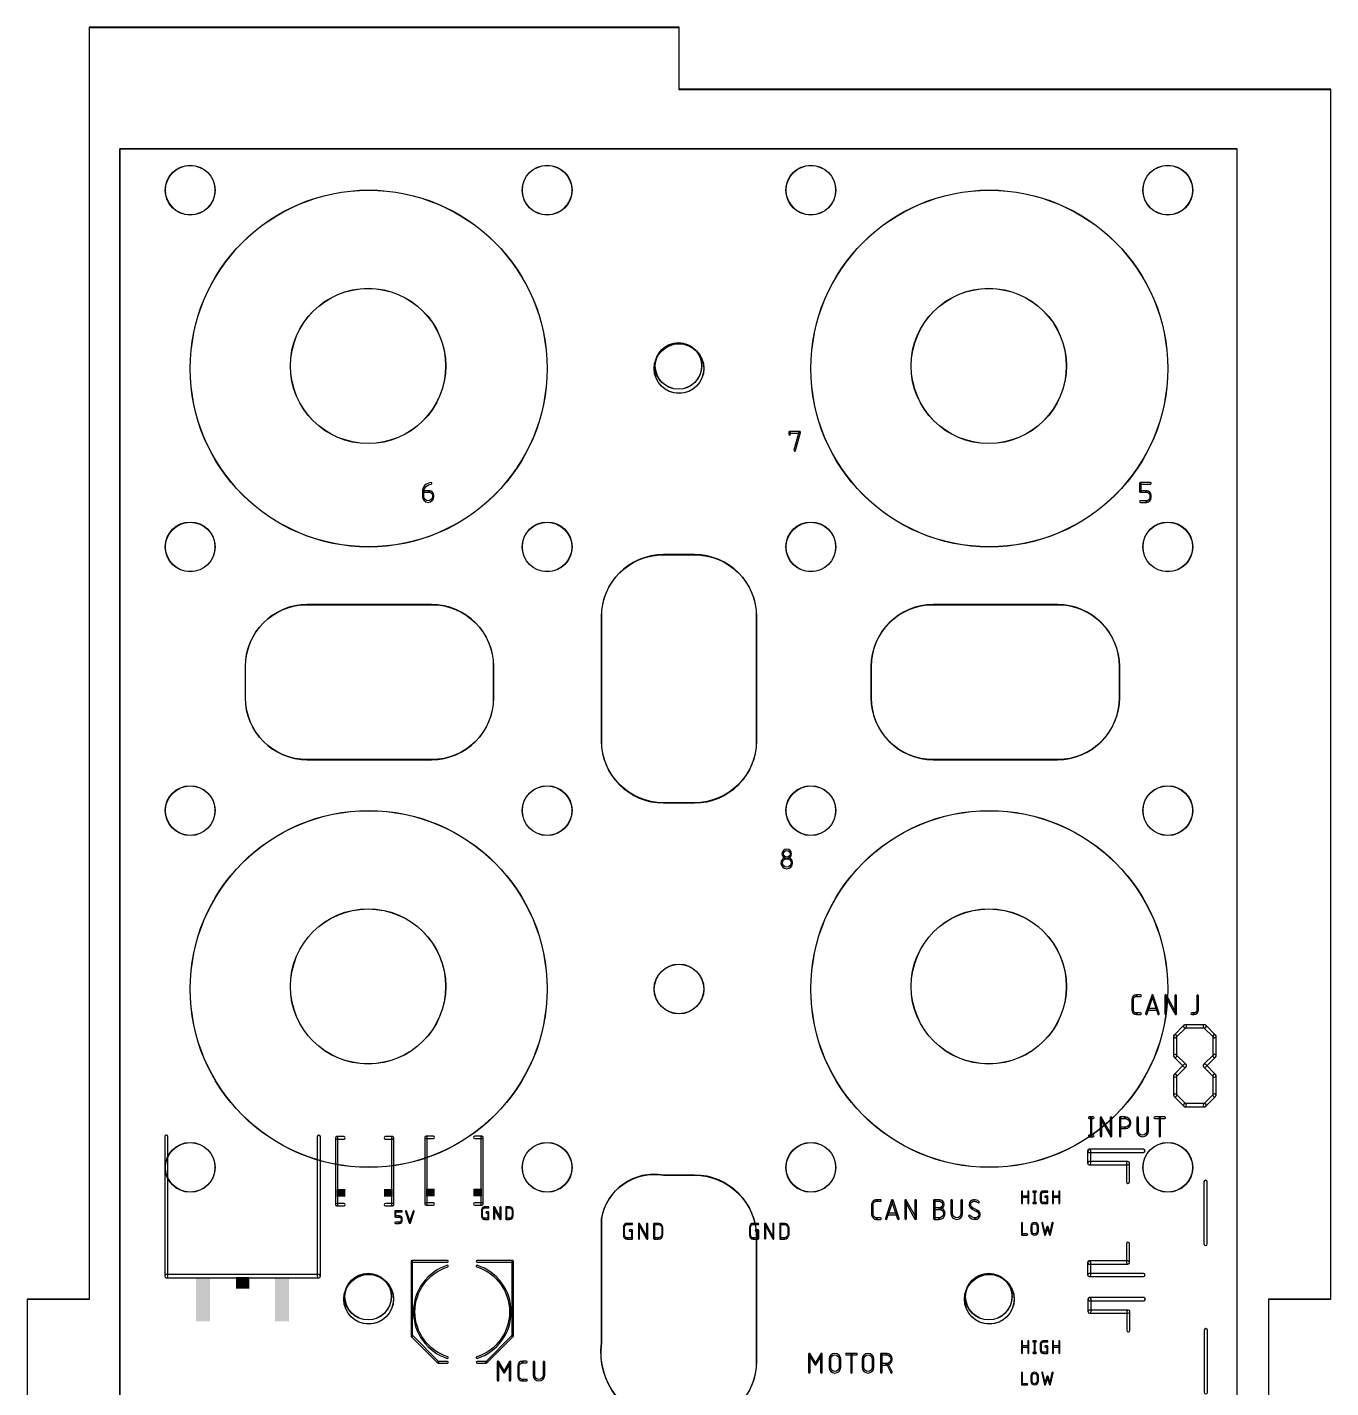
# Model space of a CAD drawing. Extents: x -4 to 80, y -3 to 161.
# Drawn here: x -3.9 to 80.1, y 73.2 to 160.9 of the extents above; entities that cross this region are included whole.
import ezdxf

# ---------------------------------------------------------------- set-up
doc = ezdxf.new("R2010")
doc.units = 0
for name, color, linetype in [('20', 31, 'CONTINUOUS'), ('21', 253, 'CONTINUOUS'), ('48', 253, 'CONTINUOUS')]:
    doc.layers.add(name, color=color, linetype=linetype)

# ---------------------------------------------------------------- blocks, each defined once
blk = doc.blocks.new('RECT')
blk.add_solid([(-0.5, -0.5), (0.5, -0.5), (-0.5, 0.5), (0.5, 0.5)])

msp = doc.modelspace()

# ---------------------------------------------------------------- linework, layer by layer
at = {"layer": '20'}
for points in [[(2.0983, 3.0944), (2.0983, 153.0944, 1), (2.0883, 153.0944), (2.0883, 3.0944, 1)], [(2.0933, 153.0894), (74.0933, 153.0894, 1), (74.0933, 153.0994), (2.0933, 153.0994, 1)], [(74.0883, 153.0944), (74.0883, 3.0944, 1), (74.0983, 3.0944), (74.0983, 153.0944, 1)]]:
    msp.add_lwpolyline(points, format="xyb", close=True, dxfattribs=at)
for centre, radius in [((18.0933, 139.0944), 5.005), ((18.0933, 139.0944), 4.995), ((58.0933, 139.0944), 5.005), ((58.0933, 139.0944), 4.995), ((38.0933, 139.0944), 1.505), ((38.0933, 139.0944), 1.495), ((18.0933, 99.0944), 5.005), ((18.0933, 99.0944), 4.995), ((58.0933, 99.0944), 5.005), ((58.0933, 99.0944), 4.995), ((18.0933, 79.0944), 1.505), ((18.0933, 79.0944), 1.495), ((58.0933, 79.0944), 1.505), ((58.0933, 79.0944), 1.495)]:
    msp.add_circle(centre, radius, dxfattribs=at)
at = {"layer": '21'}
for points in [[(45.3136, 134.6934), (45.3136, 134.8232, 1), (45.212, 134.8232), (45.212, 134.6934, 1)], [(45.2628, 134.7724), (45.9119, 134.7724, 1), (45.9119, 134.874), (45.2628, 134.874, 1)], [(45.863, 134.8368), (45.5384, 133.6684, 1), (45.6363, 133.6412), (45.9609, 134.8096, 1)], [(22.1601, 131.4704, 1), (22.1601, 131.572, 0.4142), (21.59, 131.0019, 1), (21.6916, 131.0019, -0.4142)], [(67.9196, 131.0019), (67.9196, 131.5212, 1), (67.818, 131.5212), (67.818, 131.0019, 1)], [(67.8688, 131.4704), (68.5179, 131.4704, 1), (68.5179, 131.572), (67.8688, 131.572, 1)], [(21.6408, 130.9511), (22.0303, 130.9511, 1), (22.0303, 131.0527), (21.6408, 131.0527, 1)], [(21.6916, 130.6774), (21.6916, 131.0019, 1), (21.59, 131.0019), (21.59, 130.6774, 1)], [(21.6916, 130.6774, 1), (21.59, 130.6774, 1), (22.3407, 130.6774, 1), (22.2391, 130.6774, -1)], [(22.2391, 130.7423, 1), (22.3407, 130.7423, 0.4142), (22.0303, 131.0527, 1), (22.0303, 130.9511, -0.4142)], [(22.2391, 130.7423), (22.2391, 130.6774, 1), (22.3407, 130.6774), (22.3407, 130.7423, 1)], [(68.2583, 131.0527), (67.8688, 131.0527, 1), (67.8688, 130.9511), (68.2583, 130.9511, 1)], [(68.4671, 130.7423, 1), (68.5687, 130.7423, 0.4142), (68.2583, 131.0527, 1), (68.2583, 130.9511, -0.4142)], [(68.5687, 130.6124), (68.5687, 130.7423, 1), (68.4671, 130.7423), (68.4671, 130.6124, 1)], [(67.8688, 130.302), (68.2583, 130.302, 1), (68.2583, 130.4036), (67.8688, 130.4036, 1)], [(68.2583, 130.4036, 1), (68.2583, 130.302, 0.4142), (68.5687, 130.6124, 1), (68.4671, 130.6124, -0.4142)], [(45.2882, 107.6396, 1), (45.3898, 107.6396, 1), (44.7689, 107.6396, 1), (44.8705, 107.6396, -1)], [(45.3531, 107.0554, 1), (45.4547, 107.0554, 1), (44.704, 107.0554, 1), (44.8056, 107.0554, -1)], [(44.8056, 107.0554, 1), (44.704, 107.0554, 1), (45.4547, 107.0554, 1), (45.3531, 107.0554, -1)], [(44.8705, 107.6396, 1), (44.7689, 107.6396, 1), (45.3898, 107.6396, 1), (45.2882, 107.6396, -1)], [(67.6204, 98.4504, 1), (67.6204, 98.552, 0.4142), (67.31, 98.2416, 1), (67.4116, 98.2416, -0.4142)], [(67.4116, 97.5924), (67.4116, 98.2416, 1), (67.31, 98.2416), (67.31, 97.5924, 1)], [(67.6204, 98.4504), (67.8801, 98.4504, 1), (67.8801, 98.552), (67.6204, 98.552, 1)], [(68.2999, 97.3167), (68.6894, 98.4851, 1), (68.593, 98.5173), (68.2035, 97.3489, 1)], [(68.593, 98.4851), (68.9824, 97.3167, 1), (69.0788, 97.3489), (68.6894, 98.5173, 1)], [(69.5485, 97.3328), (69.5485, 98.5012, 1), (69.4469, 98.5012), (69.4469, 97.3328, 1)], [(69.4533, 98.4765), (70.1024, 97.3081, 1), (70.1912, 97.3575), (69.5421, 98.5259, 1)], [(70.1976, 97.3328), (70.1976, 98.5012, 1), (70.096, 98.5012), (70.096, 97.3328, 1)], [(71.5104, 98.5012), (71.5104, 97.5924, 1), (71.612, 97.5924), (71.612, 98.5012, 1)], [(67.4116, 97.5924, 1), (67.31, 97.5924, 0.4142), (67.6204, 97.282, 1), (67.6204, 97.3836, -0.4142)], [(67.8801, 97.3836), (67.6204, 97.3836, 1), (67.6204, 97.282), (67.8801, 97.282, 1)], [(68.9333, 97.6757), (68.3491, 97.6757, 1), (68.3491, 97.5741), (68.9333, 97.5741, 1)], [(71.3015, 97.3836), (71.1717, 97.3836, 1), (71.1717, 97.282), (71.3015, 97.282, 1)], [(71.3015, 97.3836, 1), (71.3015, 97.282, 0.4142), (71.612, 97.5924, 1), (71.5104, 97.5924, -0.4142)], [(70.6672, 96.5918), (70.0322, 95.9568, 1), (70.1758, 95.8132), (70.8108, 96.4482, 1)], [(72.009, 96.6216), (70.739, 96.6216, 1), (70.739, 96.4184), (72.009, 96.4184, 1)], [(72.7158, 95.9568), (72.0808, 96.5918, 1), (71.9372, 96.4482), (72.5722, 95.8132, 1)], [(70.2056, 94.615), (70.2056, 95.885, 1), (70.0024, 95.885), (70.0024, 94.615, 1)], [(72.5424, 95.885), (72.5424, 94.615, 1), (72.7456, 94.615), (72.7456, 95.885, 1)], [(70.8108, 94.0518), (70.1758, 94.6868, 1), (70.0322, 94.5432), (70.6672, 93.9082, 1)], [(70.1758, 93.2732), (70.8108, 93.9082, 1), (70.6672, 94.0518), (70.0322, 93.4168, 1)], [(72.5722, 94.6868), (71.9372, 94.0518, 1), (72.0808, 93.9082), (72.7158, 94.5432, 1)], [(71.9372, 93.9082), (72.5722, 93.2732, 1), (72.7158, 93.4168), (72.0808, 94.0518, 1)], [(70.2056, 92.075), (70.2056, 93.345, 1), (70.0024, 93.345), (70.0024, 92.075, 1)], [(72.5424, 93.345), (72.5424, 92.075, 1), (72.7456, 92.075), (72.7456, 93.345, 1)], [(70.8108, 91.5118), (70.1758, 92.1468, 1), (70.0322, 92.0032), (70.6672, 91.3682, 1)], [(72.5722, 92.1468), (71.9372, 91.5118, 1), (72.0808, 91.3682), (72.7158, 92.0032, 1)], [(72.009, 91.5416), (70.739, 91.5416, 1), (70.739, 91.3384), (72.009, 91.3384, 1)], [(64.5668, 90.5764), (64.8264, 90.5764, 1), (64.8264, 90.678), (64.5668, 90.678, 1)], [(64.6458, 90.6272), (64.6458, 89.4588, 1), (64.7474, 89.4588), (64.7474, 90.6272, 1)], [(65.3754, 89.4588), (65.3754, 90.6272, 1), (65.2738, 90.6272), (65.2738, 89.4588, 1)], [(65.2802, 90.6025), (65.9293, 89.4341, 1), (66.0181, 89.4835), (65.369, 90.6519, 1)], [(66.0245, 89.4588), (66.0245, 90.6272, 1), (65.9229, 90.6272), (65.9229, 89.4588, 1)], [(66.6115, 89.4588), (66.6115, 90.6272, 1), (66.5099, 90.6272), (66.5099, 89.4588, 1)], [(66.5607, 90.5764), (66.8852, 90.5764, 1), (66.8852, 90.678), (66.5607, 90.678, 1)], [(66.8852, 90.0289, 1), (66.8852, 89.9273, 1), (66.8852, 90.678, 1), (66.8852, 90.5764, -1)], [(67.636, 90.6272), (67.636, 89.7834, 1), (67.7376, 89.7834), (67.7376, 90.6272, 1)], [(68.3867, 89.7834), (68.3867, 90.6272, 1), (68.2851, 90.6272), (68.2851, 89.7834, 1)], [(68.7917, 90.5764), (69.4408, 90.5764, 1), (69.4408, 90.678), (68.7917, 90.678, 1)], [(69.167, 89.4588), (69.167, 90.6272, 1), (69.0654, 90.6272), (69.0654, 89.4588, 1)], [(5.1886, 80.41), (5.1886, 89.414, 1), (4.9854, 89.414), (4.9854, 80.41, 1)], [(14.8194, 89.414), (14.8194, 80.41, 1), (15.0226, 80.41), (15.0226, 89.414, 1)], [(64.5668, 89.408), (64.8264, 89.408, 1), (64.8264, 89.5096), (64.5668, 89.5096, 1)], [(66.8852, 90.0289), (66.5607, 90.0289, 1), (66.5607, 89.9273), (66.8852, 89.9273, 1)], [(67.7376, 89.7834, 1), (67.636, 89.7834, 1), (68.3867, 89.7834, 1), (68.2851, 89.7834, -1)], [(16.1542, 85.032), (16.1542, 89.332, 1), (16.0018, 89.332), (16.0018, 85.032, 1)], [(16.078, 89.2558), (16.548, 89.2558, 1), (16.548, 89.4082), (16.078, 89.4082, 1)], [(19.678, 89.4082), (19.208, 89.4082, 1), (19.208, 89.2558), (19.678, 89.2558, 1)], [(19.7542, 85.032), (19.7542, 89.332, 1), (19.6018, 89.332), (19.6018, 85.032, 1)], [(21.9102, 85.058), (21.9102, 89.358, 1), (21.7578, 89.358), (21.7578, 85.058, 1)], [(21.834, 89.2818), (22.304, 89.2818, 1), (22.304, 89.4342), (21.834, 89.4342, 1)], [(25.434, 89.4342), (24.964, 89.4342, 1), (24.964, 89.2818), (25.434, 89.2818, 1)], [(25.5102, 85.058), (25.5102, 89.358, 1), (25.3578, 89.358), (25.3578, 85.058, 1)], [(68.066, 88.5966), (64.566, 88.5966, 1), (64.566, 88.3934), (68.066, 88.3934, 1)], [(64.4644, 88.495), (64.4644, 87.695, 1), (64.6676, 87.695), (64.6676, 88.495, 1)], [(64.566, 87.5934), (67.066, 87.5934, 1), (67.066, 87.7966), (64.566, 87.7966, 1)], [(66.9644, 87.695), (66.9644, 86.495, 1), (67.1676, 86.495), (67.1676, 87.695, 1)], [(72.1676, 82.495), (72.1676, 86.495, 1), (71.9644, 86.495), (71.9644, 82.495, 1)], [(16.548, 85.1082), (16.078, 85.1082, 1), (16.078, 84.9558), (16.548, 84.9558, 1)], [(19.208, 84.9558), (19.678, 84.9558, 1), (19.678, 85.1082), (19.208, 85.1082, 1)], [(22.304, 85.1342), (21.834, 85.1342, 1), (21.834, 84.9818), (22.304, 84.9818, 1)], [(24.964, 84.9818), (25.434, 84.9818, 1), (25.434, 85.1342), (24.964, 85.1342, 1)], [(50.8564, 85.2424, 1), (50.8564, 85.344, 0.4142), (50.546, 85.0336, 1), (50.6476, 85.0336, -0.4142)], [(50.6476, 84.3844), (50.6476, 85.0336, 1), (50.546, 85.0336), (50.546, 84.3844, 1)], [(50.8564, 85.2424), (51.1161, 85.2424, 1), (51.1161, 85.344), (50.8564, 85.344, 1)], [(51.5359, 84.1087), (51.9254, 85.2771, 1), (51.829, 85.3093), (51.4395, 84.1409, 1)], [(51.829, 85.2771), (52.2184, 84.1087, 1), (52.3148, 84.1409), (51.9254, 85.3093, 1)], [(52.7845, 84.1248), (52.7845, 85.2932, 1), (52.6829, 85.2932), (52.6829, 84.1248, 1)], [(52.6893, 85.2685), (53.3384, 84.1001, 1), (53.4272, 84.1495), (52.7781, 85.3179, 1)], [(53.4336, 84.1248), (53.4336, 85.2932, 1), (53.332, 85.2932), (53.332, 84.1248, 1)], [(54.6303, 84.1248), (54.6303, 85.2932, 1), (54.5286, 85.2932), (54.5286, 84.1248, 1)], [(54.5795, 85.2424), (54.904, 85.2424, 1), (54.904, 85.344), (54.5795, 85.344, 1)], [(54.904, 84.8247, 1), (54.904, 84.7231, 1), (54.904, 85.344, 1), (54.904, 85.2424, -1)], [(55.6547, 85.2932), (55.6547, 84.4494, 1), (55.7563, 84.4494), (55.7563, 85.2932, 1)], [(56.4054, 84.4494), (56.4054, 85.2932, 1), (56.3038, 85.2932), (56.3038, 84.4494, 1)], [(57.1406, 85.2424, 1), (57.1406, 85.344, 0.4142), (56.8302, 85.0336, 1), (56.9318, 85.0336, -0.4142)], [(56.9318, 85.0336, 1), (56.8302, 85.0336, 0.2656), (56.985, 84.7626, 1), (57.0366, 84.8501, -0.2656)], [(57.4022, 85.1552, 1), (57.4632, 85.2365, 0.1623), (57.1406, 85.344, 1), (57.1406, 85.2424, -0.1623)], [(60.2742, 85.1281), (60.2742, 85.8647, 1), (60.198, 85.8647), (60.198, 85.1281, 1)], [(60.2361, 85.4992), (60.6453, 85.4992, 1), (60.6453, 85.5754), (60.2361, 85.5754, 1)], [(60.6072, 85.8647), (60.6072, 85.1281, 1), (60.6834, 85.1281), (60.6834, 85.8647, 1)], [(60.9685, 85.8266), (61.1322, 85.8266, 1), (61.1322, 85.9028), (60.9685, 85.9028, 1)], [(60.9685, 85.09), (61.1322, 85.09, 1), (61.1322, 85.1662), (60.9685, 85.1662, 1)], [(61.0122, 85.8647), (61.0122, 85.1281, 1), (61.0884, 85.1281), (61.0884, 85.8647, 1)], [(61.619, 85.8266, 1), (61.619, 85.9028, 0.4142), (61.4172, 85.701, 1), (61.4934, 85.701, -0.4142)], [(61.4934, 85.2918), (61.4934, 85.701, 1), (61.4172, 85.701), (61.4172, 85.2918, 1)], [(61.4934, 85.2918, 1), (61.4172, 85.2918, 0.4142), (61.619, 85.09, 1), (61.619, 85.1662, -0.4142)], [(61.619, 85.8266), (61.8645, 85.8266, 1), (61.8645, 85.9028), (61.619, 85.9028, 1)], [(61.8645, 85.1662), (61.619, 85.1662, 1), (61.619, 85.09), (61.8645, 85.09, 1)], [(61.7418, 85.4992), (61.8645, 85.4992, 1), (61.8645, 85.5754), (61.7418, 85.5754, 1)], [(61.8264, 85.5373), (61.8264, 85.1281, 1), (61.9026, 85.1281), (61.9026, 85.5373, 1)], [(62.2737, 85.1281), (62.2737, 85.8647, 1), (62.1975, 85.8647), (62.1975, 85.1281, 1)], [(62.2356, 85.4992), (62.6448, 85.4992, 1), (62.6448, 85.5754), (62.2356, 85.5754, 1)], [(62.6067, 85.8647), (62.6067, 85.1281, 1), (62.6829, 85.1281), (62.6829, 85.8647, 1)], [(19.8882, 84.2673), (19.8882, 84.5947, 1), (19.812, 84.5947), (19.812, 84.2673, 1)], [(19.8501, 84.5566), (20.2593, 84.5566, 1), (20.2593, 84.6328), (19.8501, 84.6328, 1)], [(20.0956, 84.3054), (19.8501, 84.3054, 1), (19.8501, 84.2292), (20.0956, 84.2292, 1)], [(20.2212, 84.1036, 1), (20.2974, 84.1036, 0.4142), (20.0956, 84.3054, 1), (20.0956, 84.2292, -0.4142)], [(20.5046, 84.5827), (20.7501, 83.8461, 1), (20.8224, 83.8701), (20.5768, 84.6067, 1)], [(20.8224, 83.8461), (21.0679, 84.5827, 1), (20.9956, 84.6067), (20.7501, 83.8701, 1)], [(25.6018, 84.8106, 1), (25.6018, 84.8868, 0.4142), (25.4, 84.685, 1), (25.4762, 84.685, -0.4142)], [(25.4762, 84.2758), (25.4762, 84.685, 1), (25.4, 84.685), (25.4, 84.2758, 1)], [(25.4762, 84.2758, 1), (25.4, 84.2758, 0.4142), (25.6018, 84.074, 1), (25.6018, 84.1502, -0.4142)], [(25.6018, 84.8106), (25.8473, 84.8106, 1), (25.8473, 84.8868), (25.6018, 84.8868, 1)], [(25.7246, 84.4832), (25.8473, 84.4832, 1), (25.8473, 84.5594), (25.7246, 84.5594, 1)], [(25.8092, 84.5213), (25.8092, 84.1121, 1), (25.8854, 84.1121), (25.8854, 84.5213, 1)], [(26.2565, 84.1121), (26.2565, 84.8487, 1), (26.1803, 84.8487), (26.1803, 84.1121, 1)], [(26.1851, 84.8302), (26.5943, 84.0936, 1), (26.6609, 84.1306), (26.2517, 84.8672, 1)], [(26.6657, 84.1121), (26.6657, 84.8487, 1), (26.5895, 84.8487), (26.5895, 84.1121, 1)], [(27.0368, 84.1121), (27.0368, 84.8487, 1), (26.9606, 84.8487), (26.9606, 84.1121, 1)], [(26.9987, 84.8106), (27.2033, 84.8106, 1), (27.2033, 84.8868), (26.9987, 84.8868, 1)], [(27.3698, 84.6441, 1), (27.446, 84.6441, 0.4142), (27.2033, 84.8868, 1), (27.2033, 84.8106, -0.4142)], [(27.2033, 84.1502, 1), (27.2033, 84.074, 0.4142), (27.446, 84.3167, 1), (27.3698, 84.3167, -0.4142)], [(27.3698, 84.6441), (27.3698, 84.3167, 1), (27.446, 84.3167), (27.446, 84.6441, 1)], [(50.6476, 84.3844, 1), (50.546, 84.3844, 0.4142), (50.8564, 84.074, 1), (50.8564, 84.1756, -0.4142)], [(52.1693, 84.4677), (51.5851, 84.4677, 1), (51.5851, 84.3661), (52.1693, 84.3661, 1)], [(54.5795, 84.7231), (54.904, 84.7231, 1), (54.904, 84.8247), (54.5795, 84.8247, 1)], [(54.904, 84.1756, 1), (54.904, 84.074, 1), (54.904, 84.8247, 1), (54.904, 84.7231, -1)], [(55.7563, 84.4494, 1), (55.6547, 84.4494, 1), (56.4054, 84.4494, 1), (56.3038, 84.4494, -1)], [(56.8846, 84.3228, 1), (56.8124, 84.2513, 0.2), (57.238, 84.074, 1), (57.238, 84.1756, -0.2)], [(57.3921, 84.6562), (57.0351, 84.851, 1), (56.9865, 84.7618), (57.3435, 84.567, 1)], [(57.238, 84.1756, 1), (57.238, 84.074, 0.4142), (57.5484, 84.3844, 1), (57.4468, 84.3844, -0.4142)], [(57.4468, 84.3844, 1), (57.5484, 84.3844, 0.2656), (57.3936, 84.6554, 1), (57.342, 84.5679, -0.2656)], [(19.8501, 83.82), (20.0956, 83.82, 1), (20.0956, 83.8962), (19.8501, 83.8962, 1)], [(20.0956, 83.8962, 1), (20.0956, 83.82, 0.4142), (20.2974, 84.0218, 1), (20.2212, 84.0218, -0.4142)], [(20.2974, 84.0218), (20.2974, 84.1036, 1), (20.2212, 84.1036), (20.2212, 84.0218, 1)], [(25.8473, 84.1502), (25.6018, 84.1502, 1), (25.6018, 84.074), (25.8473, 84.074, 1)], [(27.2033, 84.1502), (26.9987, 84.1502, 1), (26.9987, 84.074), (27.2033, 84.074, 1)], [(34.7909, 83.7438, 1), (34.7909, 83.82, 0.4142), (34.544, 83.5731, 1), (34.6202, 83.5731, -0.4142)], [(34.6202, 83.0509), (34.6202, 83.5731, 1), (34.544, 83.5731), (34.544, 83.0509, 1)], [(34.7909, 83.7438), (35.1042, 83.7438, 1), (35.1042, 83.82), (34.7909, 83.82, 1)], [(34.9476, 83.3261), (35.1042, 83.3261, 1), (35.1042, 83.4023), (34.9476, 83.4023, 1)], [(35.0661, 83.3642), (35.0661, 82.8421, 1), (35.1423, 82.8421), (35.1423, 83.3642, 1)], [(35.5956, 82.8421), (35.5956, 83.7819, 1), (35.5194, 83.7819), (35.5194, 82.8421, 1)], [(35.5242, 83.7634), (36.0463, 82.8236, 1), (36.1129, 82.8606), (35.5908, 83.8004, 1)], [(36.1177, 82.8421), (36.1177, 83.7819, 1), (36.0415, 83.7819), (36.0415, 82.8421, 1)], [(36.5709, 82.8421), (36.5709, 83.7819, 1), (36.4947, 83.7819), (36.4947, 82.8421, 1)], [(36.5328, 83.7438), (36.7939, 83.7438, 1), (36.7939, 83.82), (36.5328, 83.82, 1)], [(37.0168, 83.5208, 1), (37.093, 83.5208, 0.4142), (36.7939, 83.82, 1), (36.7939, 83.7438, -0.4142)], [(37.0168, 83.5208), (37.0168, 83.1032, 1), (37.093, 83.1032), (37.093, 83.5208, 1)], [(42.9189, 83.7438, 1), (42.9189, 83.82, 0.4142), (42.672, 83.5731, 1), (42.7482, 83.5731, -0.4142)], [(42.7482, 83.0509), (42.7482, 83.5731, 1), (42.672, 83.5731), (42.672, 83.0509, 1)], [(42.9189, 83.7438), (43.2322, 83.7438, 1), (43.2322, 83.82), (42.9189, 83.82, 1)], [(43.0756, 83.3261), (43.2322, 83.3261, 1), (43.2322, 83.4023), (43.0756, 83.4023, 1)], [(43.1941, 83.3642), (43.1941, 82.8421, 1), (43.2703, 82.8421), (43.2703, 83.3642, 1)], [(43.7236, 82.8421), (43.7236, 83.7819, 1), (43.6474, 83.7819), (43.6474, 82.8421, 1)], [(43.6522, 83.7634), (44.1743, 82.8236, 1), (44.2409, 82.8606), (43.7188, 83.8004, 1)], [(44.2457, 82.8421), (44.2457, 83.7819, 1), (44.1695, 83.7819), (44.1695, 82.8421, 1)], [(44.6989, 82.8421), (44.6989, 83.7819, 1), (44.6227, 83.7819), (44.6227, 82.8421, 1)], [(44.6608, 83.7438), (44.9219, 83.7438, 1), (44.9219, 83.82), (44.6608, 83.82, 1)], [(45.1448, 83.5208, 1), (45.221, 83.5208, 0.4142), (44.9219, 83.82, 1), (44.9219, 83.7438, -0.4142)], [(45.1448, 83.5208), (45.1448, 83.1032, 1), (45.221, 83.1032), (45.221, 83.5208, 1)], [(51.1161, 84.1756), (50.8564, 84.1756, 1), (50.8564, 84.074), (51.1161, 84.074, 1)], [(54.904, 84.1756), (54.5795, 84.1756, 1), (54.5795, 84.074), (54.904, 84.074, 1)], [(60.198, 83.8327), (60.198, 83.0961, 1), (60.2742, 83.0961), (60.2742, 83.8327, 1)], [(61.2152, 83.6281, 1), (61.2914, 83.6281, 1), (60.806, 83.6281, 1), (60.8822, 83.6281, -1)], [(60.8822, 83.3007), (60.8822, 83.6281, 1), (60.806, 83.6281), (60.806, 83.3007, 1)], [(60.8822, 83.3007, 1), (60.806, 83.3007, 1), (61.2915, 83.3007, 1), (61.2153, 83.3007, -1)], [(61.2153, 83.6281), (61.2153, 83.3007, 1), (61.2915, 83.3007), (61.2915, 83.6281, 1)], [(61.5132, 83.8244), (61.6769, 83.0878, 1), (61.7513, 83.1044), (61.5876, 83.841, 1)], [(61.7503, 83.0841), (61.9139, 83.5751, 1), (61.8416, 83.5992), (61.678, 83.1081, 1)], [(61.8416, 83.5751), (62.0053, 83.0841, 1), (62.0776, 83.1081), (61.9139, 83.5992, 1)], [(62.0787, 83.0878), (62.2424, 83.8244, 1), (62.168, 83.841), (62.0043, 83.1044, 1)], [(34.6202, 83.0509, 1), (34.544, 83.0509, 0.4142), (34.7909, 82.804, 1), (34.7909, 82.8802, -0.4142)], [(35.1042, 82.8802), (34.7909, 82.8802, 1), (34.7909, 82.804), (35.1042, 82.804, 1)], [(36.7939, 82.8802), (36.5328, 82.8802, 1), (36.5328, 82.804), (36.7939, 82.804, 1)], [(36.7939, 82.8802, 1), (36.7939, 82.804, 0.4142), (37.093, 83.1032, 1), (37.0168, 83.1032, -0.4142)], [(42.7482, 83.0509, 1), (42.672, 83.0509, 0.4142), (42.9189, 82.804, 1), (42.9189, 82.8802, -0.4142)], [(43.2322, 82.8802), (42.9189, 82.8802, 1), (42.9189, 82.804), (43.2322, 82.804, 1)], [(44.9219, 82.8802), (44.6608, 82.8802, 1), (44.6608, 82.804), (44.9219, 82.804, 1)], [(44.9219, 82.8802, 1), (44.9219, 82.804, 0.4142), (45.221, 83.1032, 1), (45.1448, 83.1032, -0.4142)], [(60.2361, 83.058), (60.5635, 83.058, 1), (60.5635, 83.1342), (60.2361, 83.1342, 1)], [(66.9644, 82.495), (66.9644, 81.295, 1), (67.1676, 81.295), (67.1676, 82.495, 1)], [(20.9638, 76.566), (20.9638, 81.366, 1), (20.8622, 81.366), (20.8622, 76.566, 1)], [(20.913, 81.3152), (23.213, 81.3152, 1), (23.213, 81.4168), (20.913, 81.4168, 1)], [(23.2286, 81.0176, 1), (23.1974, 81.1144, 0.7285), (23.1974, 75.1176, 1), (23.2286, 75.2144, -0.7285)], [(25.0974, 75.2144, 1), (25.1286, 75.1176, 0.7285), (25.1286, 81.1144, 1), (25.0974, 81.0176, -0.7285)], [(25.113, 81.3152), (27.413, 81.3152, 1), (27.413, 81.4168), (25.113, 81.4168, 1)], [(27.3622, 81.366), (27.3622, 76.566, 1), (27.4638, 76.566), (27.4638, 81.366, 1)], [(67.066, 81.3966), (64.566, 81.3966, 1), (64.566, 81.1934), (67.066, 81.1934, 1)], [(64.4644, 81.295), (64.4644, 80.495, 1), (64.6676, 80.495), (64.6676, 81.295, 1)], [(14.921, 80.5116), (5.087, 80.5116, 1), (5.087, 80.3084), (14.921, 80.3084, 1)], [(64.566, 80.3934), (68.066, 80.3934, 1), (68.066, 80.5966), (64.566, 80.5966, 1)], [(68.088, 79.0316), (64.588, 79.0316, 1), (64.588, 78.8284), (68.088, 78.8284, 1)], [(64.4864, 78.93), (64.4864, 78.13, 1), (64.6896, 78.13), (64.6896, 78.93, 1)], [(64.588, 78.0284), (67.088, 78.0284, 1), (67.088, 78.2316), (64.588, 78.2316, 1)], [(66.9864, 78.13), (66.9864, 76.93, 1), (67.1896, 76.93), (67.1896, 78.13, 1)], [(22.6489, 74.9019), (20.9489, 76.6019, 1), (20.8771, 76.5301), (22.5771, 74.8301, 1)], [(27.3771, 76.6019), (25.6771, 74.9019, 1), (25.7489, 74.8301), (27.4489, 76.5301, 1)], [(72.1896, 72.93), (72.1896, 76.93, 1), (71.9864, 76.93), (71.9864, 72.93, 1)], [(46.5836, 74.2188), (46.5836, 75.3872, 1), (46.482, 75.3872), (46.482, 74.2188, 1)], [(46.4892, 75.3611), (46.8787, 74.712, 1), (46.9658, 74.7642), (46.5764, 75.4133, 1)], [(46.9658, 74.712), (47.3553, 75.3611, 1), (47.2682, 75.4133), (46.8787, 74.7642, 1)], [(47.2609, 75.3872), (47.2609, 74.2188, 1), (47.3625, 74.2188), (47.3625, 75.3872, 1)], [(48.4533, 75.0626, 1), (48.5549, 75.0626, 1), (47.8042, 75.0626, 1), (47.9058, 75.0626, -1)], [(48.9218, 75.3364), (49.5709, 75.3364, 1), (49.5709, 75.438), (48.9218, 75.438, 1)], [(49.2972, 74.2188), (49.2972, 75.3872, 1), (49.1956, 75.3872), (49.1956, 74.2188, 1)], [(50.5869, 75.0626, 1), (50.6885, 75.0626, 1), (49.9378, 75.0626, 1), (50.0394, 75.0626, -1)], [(51.2279, 74.2188), (51.2279, 75.3872, 1), (51.1263, 75.3872), (51.1263, 74.2188, 1)], [(51.1771, 75.3364), (51.5016, 75.3364, 1), (51.5016, 75.438), (51.1771, 75.438, 1)], [(51.5016, 74.7889, 1), (51.5016, 74.6873, 1), (51.5016, 75.438, 1), (51.5016, 75.3364, -1)], [(60.2742, 75.4761), (60.2742, 76.2127, 1), (60.198, 76.2127), (60.198, 75.4761, 1)], [(60.2361, 75.8472), (60.6453, 75.8472, 1), (60.6453, 75.9234), (60.2361, 75.9234, 1)], [(60.6072, 76.2127), (60.6072, 75.4761, 1), (60.6834, 75.4761), (60.6834, 76.2127, 1)], [(60.9685, 76.1746), (61.1322, 76.1746, 1), (61.1322, 76.2508), (60.9685, 76.2508, 1)], [(60.9685, 75.438), (61.1322, 75.438, 1), (61.1322, 75.5142), (60.9685, 75.5142, 1)], [(61.0122, 76.2127), (61.0122, 75.4761, 1), (61.0884, 75.4761), (61.0884, 76.2127, 1)], [(61.619, 76.1746, 1), (61.619, 76.2508, 0.4142), (61.4172, 76.049, 1), (61.4934, 76.049, -0.4142)], [(61.4934, 75.6398), (61.4934, 76.049, 1), (61.4172, 76.049), (61.4172, 75.6398, 1)], [(61.4934, 75.6398, 1), (61.4172, 75.6398, 0.4142), (61.619, 75.438, 1), (61.619, 75.5142, -0.4142)], [(61.619, 76.1746), (61.8645, 76.1746, 1), (61.8645, 76.2508), (61.619, 76.2508, 1)], [(61.8645, 75.5142), (61.619, 75.5142, 1), (61.619, 75.438), (61.8645, 75.438, 1)], [(61.7418, 75.8472), (61.8645, 75.8472, 1), (61.8645, 75.9234), (61.7418, 75.9234, 1)], [(61.8264, 75.8853), (61.8264, 75.4761, 1), (61.9026, 75.4761), (61.9026, 75.8853, 1)], [(62.2737, 75.4761), (62.2737, 76.2127, 1), (62.1975, 76.2127), (62.1975, 75.4761, 1)], [(62.2356, 75.8472), (62.6448, 75.8472, 1), (62.6448, 75.9234), (62.2356, 75.9234, 1)], [(62.6067, 76.2127), (62.6067, 75.4761, 1), (62.6829, 75.4761), (62.6829, 76.2127, 1)], [(23.213, 74.9168), (22.613, 74.9168, 1), (22.613, 74.8152), (23.213, 74.8152, 1)], [(25.713, 74.9168), (25.113, 74.9168, 1), (25.113, 74.8152), (25.713, 74.8152, 1)], [(26.5176, 73.7108), (26.5176, 74.8792, 1), (26.416, 74.8792), (26.416, 73.7108, 1)], [(26.4232, 74.8531), (26.8127, 74.204, 1), (26.8998, 74.2562), (26.5104, 74.9053, 1)], [(26.8998, 74.204), (27.2893, 74.8531, 1), (27.2022, 74.9053), (26.8127, 74.2562, 1)], [(27.1949, 74.8792), (27.1949, 73.7108, 1), (27.2965, 73.7108), (27.2965, 74.8792, 1)], [(28.0453, 74.8284, 1), (28.0453, 74.93, 0.4142), (27.7349, 74.6196, 1), (27.8365, 74.6196, -0.4142)], [(27.8365, 73.9704), (27.8365, 74.6196, 1), (27.7349, 74.6196), (27.7349, 73.9704, 1)], [(28.0453, 74.8284), (28.305, 74.8284, 1), (28.305, 74.93), (28.0453, 74.93, 1)], [(28.7288, 74.8792), (28.7288, 74.0354, 1), (28.8304, 74.0354), (28.8304, 74.8792, 1)], [(29.4795, 74.0354), (29.4795, 74.8792, 1), (29.3779, 74.8792), (29.3779, 74.0354, 1)], [(47.9058, 74.5434), (47.9058, 75.0626, 1), (47.8042, 75.0626), (47.8042, 74.5434, 1)], [(47.9058, 74.5434, 1), (47.8042, 74.5434, 1), (48.5549, 74.5434, 1), (48.4533, 74.5434, -1)], [(48.4533, 75.0626), (48.4533, 74.5434, 1), (48.5549, 74.5434), (48.5549, 75.0626, 1)], [(50.0394, 74.5434), (50.0394, 75.0626, 1), (49.9378, 75.0626), (49.9378, 74.5434, 1)], [(50.0394, 74.5434, 1), (49.9378, 74.5434, 1), (50.6885, 74.5434, 1), (50.5869, 74.5434, -1)], [(50.5869, 75.0626), (50.5869, 74.5434, 1), (50.6885, 74.5434), (50.6885, 75.0626, 1)], [(51.5016, 74.7889), (51.1771, 74.7889, 1), (51.1771, 74.6873), (51.5016, 74.6873, 1)], [(51.8716, 74.2415), (51.612, 74.7608, 1), (51.5211, 74.7154), (51.7807, 74.1961, 1)], [(27.8365, 73.9704, 1), (27.7349, 73.9704, 0.4142), (28.0453, 73.66, 1), (28.0453, 73.7616, -0.4142)], [(28.305, 73.7616), (28.0453, 73.7616, 1), (28.0453, 73.66), (28.305, 73.66, 1)], [(28.8304, 74.0354, 1), (28.7288, 74.0354, 1), (29.4795, 74.0354, 1), (29.3779, 74.0354, -1)], [(60.198, 74.1807), (60.198, 73.4441, 1), (60.2742, 73.4441), (60.2742, 74.1807, 1)], [(61.2152, 73.9761, 1), (61.2914, 73.9761, 1), (60.806, 73.9761, 1), (60.8822, 73.9761, -1)], [(60.8822, 73.6487), (60.8822, 73.9761, 1), (60.806, 73.9761), (60.806, 73.6487, 1)], [(60.8822, 73.6487, 1), (60.806, 73.6487, 1), (61.2915, 73.6487, 1), (61.2153, 73.6487, -1)], [(61.2153, 73.9761), (61.2153, 73.6487, 1), (61.2915, 73.6487), (61.2915, 73.9761, 1)], [(61.5132, 74.1724), (61.6769, 73.4358, 1), (61.7513, 73.4524), (61.5876, 74.189, 1)], [(61.7503, 73.4321), (61.9139, 73.9231, 1), (61.8416, 73.9472), (61.678, 73.4561, 1)], [(61.8416, 73.9231), (62.0053, 73.4321, 1), (62.0776, 73.4561), (61.9139, 73.9472, 1)], [(62.0787, 73.4358), (62.2424, 74.1724, 1), (62.168, 74.189), (62.0043, 73.4524, 1)], [(60.2361, 73.406), (60.5635, 73.406, 1), (60.5635, 73.4822), (60.2361, 73.4822, 1)]]:
    msp.add_lwpolyline(points, format="xyb", close=True, dxfattribs=at)
at = {"layer": '48'}
for points in [[(0.136, 78.928), (0.136, 160.928, 1), (0.126, 160.928), (0.126, 78.928, 1)], [(0.131, 160.923), (38.131, 160.923, 1), (38.131, 160.933), (0.131, 160.933, 1)], [(38.126, 160.928), (38.126, 156.928, 1), (38.136, 156.928), (38.136, 160.928, 1)], [(38.131, 156.923), (80.131, 156.923, 1), (80.131, 156.933), (38.131, 156.933, 1)], [(80.126, 156.928), (80.126, 78.928, 1), (80.136, 78.928), (80.136, 156.928, 1)], [(37.131, 126.923, 1), (37.131, 126.933, 0.4142), (33.126, 122.928, 1), (33.136, 122.928, -0.4142)], [(39.131, 126.933), (37.131, 126.933, 1), (37.131, 126.923), (39.131, 126.923, 1)], [(43.126, 122.928, 1), (43.136, 122.928, 0.4142), (39.131, 126.933, 1), (39.131, 126.923, -0.4142)], [(14.1812, 123.7049, 1), (14.1812, 123.7149, 0.4142), (10.1762, 119.7099, 1), (10.1862, 119.7099, -0.4142)], [(14.1812, 123.7049), (22.1812, 123.7049, 1), (22.1812, 123.7149), (14.1812, 123.7149, 1)], [(26.1762, 119.7099, 1), (26.1862, 119.7099, 0.4142), (22.1812, 123.7149, 1), (22.1812, 123.7049, -0.4142)], [(54.5171, 123.7049, 1), (54.5171, 123.7149, 0.4142), (50.5121, 119.7099, 1), (50.5221, 119.7099, -0.4142)], [(62.5171, 123.7149), (54.5171, 123.7149, 1), (54.5171, 123.7049), (62.5171, 123.7049, 1)], [(66.5121, 119.7099, 1), (66.5221, 119.7099, 0.4142), (62.5171, 123.7149, 1), (62.5171, 123.7049, -0.4142)], [(33.126, 122.928), (33.126, 114.928, 1), (33.136, 114.928), (33.136, 122.928, 1)], [(43.136, 114.928), (43.136, 122.928, 1), (43.126, 122.928), (43.126, 114.928, 1)], [(10.1862, 117.7099), (10.1862, 119.7099, 1), (10.1762, 119.7099), (10.1762, 117.7099, 1)], [(26.1762, 119.7099), (26.1762, 117.7099, 1), (26.1862, 117.7099), (26.1862, 119.7099, 1)], [(50.5121, 119.7099), (50.5121, 117.7099, 1), (50.5221, 117.7099), (50.5221, 119.7099, 1)], [(66.5221, 117.7099), (66.5221, 119.7099, 1), (66.5121, 119.7099), (66.5121, 117.7099, 1)], [(10.1862, 117.7099, 1), (10.1762, 117.7099, 0.4142), (14.1812, 113.7049, 1), (14.1812, 113.7149, -0.4142)], [(22.1812, 113.7149, 1), (22.1812, 113.7049, 0.4142), (26.1862, 117.7099, 1), (26.1762, 117.7099, -0.4142)], [(50.5221, 117.7099, 1), (50.5121, 117.7099, 0.4142), (54.5171, 113.7049, 1), (54.5171, 113.7149, -0.4142)], [(62.5171, 113.7149, 1), (62.5171, 113.7049, 0.4142), (66.5221, 117.7099, 1), (66.5121, 117.7099, -0.4142)], [(33.136, 114.928, 1), (33.126, 114.928, 0.4142), (37.131, 110.923, 1), (37.131, 110.933, -0.4142)], [(39.131, 110.933, 1), (39.131, 110.923, 0.4142), (43.136, 114.928, 1), (43.126, 114.928, -0.4142)], [(22.1812, 113.7149), (14.1812, 113.7149, 1), (14.1812, 113.7049), (22.1812, 113.7049, 1)], [(54.5171, 113.7049), (62.5171, 113.7049, 1), (62.5171, 113.7149), (54.5171, 113.7149, 1)], [(37.131, 110.923), (39.131, 110.923, 1), (39.131, 110.933), (37.131, 110.933, 1)], [(37.1301, 86.9231, 1), (37.1319, 86.9329, 0.4142), (33.1261, 84.1199, 1), (33.1359, 84.1181, -0.4142)], [(39.131, 86.933), (37.131, 86.933, 1), (37.131, 86.923), (39.131, 86.923, 1)], [(43.126, 82.928, 1), (43.136, 82.928, 0.4142), (39.131, 86.933, 1), (39.131, 86.923, -0.4142)], [(33.126, 84.119), (33.126, 76.119, 1), (33.136, 76.119), (33.136, 84.119, 1)], [(43.136, 74.928), (43.136, 82.928, 1), (43.126, 82.928), (43.126, 74.928, 1)], [(-3.864, 0.928), (-3.864, 78.928, 1), (-3.874, 78.928), (-3.874, 0.928, 1)], [(-3.869, 78.923), (0.131, 78.923, 1), (0.131, 78.933), (-3.869, 78.933, 1)], [(80.131, 78.933), (76.131, 78.933, 1), (76.131, 78.923), (80.131, 78.923, 1)], [(76.126, 78.928), (76.126, -3.072, 1), (76.136, -3.072), (76.136, 78.928, 1)], [(33.136, 76.1184, 1), (33.126, 76.1196, 0.4142), (37.1304, 70.923, 1), (37.1316, 70.933, -0.4142)], [(39.131, 70.933, 1), (39.131, 70.923, 0.4142), (43.136, 74.928, 1), (43.126, 74.928, -0.4142)]]:
    msp.add_lwpolyline(points, format="xyb", close=True, dxfattribs=at)
for centre, radius in [((6.631, 150.428), 1.605), ((6.631, 150.428), 1.595), ((29.631, 150.428), 1.605), ((29.631, 150.428), 1.595), ((46.631, 150.428), 1.605), ((46.631, 150.428), 1.595), ((69.631, 150.428), 1.605), ((69.631, 150.428), 1.595), ((18.131, 138.928), 11.505), ((18.131, 138.928), 11.495), ((58.131, 138.928), 11.505), ((58.131, 138.928), 11.495), ((38.131, 138.928), 1.605), ((38.131, 138.928), 1.595), ((6.631, 127.428), 1.605), ((6.631, 127.428), 1.595), ((29.631, 127.428), 1.605), ((29.631, 127.428), 1.595), ((46.631, 127.428), 1.605), ((46.631, 127.428), 1.595), ((69.631, 127.428), 1.605), ((69.631, 127.428), 1.595), ((6.631, 110.428), 1.605), ((6.631, 110.428), 1.595), ((29.631, 110.428), 1.605), ((29.631, 110.428), 1.595), ((46.631, 110.428), 1.605), ((46.631, 110.428), 1.595), ((69.631, 110.428), 1.605), ((69.631, 110.428), 1.595), ((18.131, 98.928), 11.505), ((18.131, 98.928), 11.495), ((58.131, 98.928), 11.505), ((58.131, 98.928), 11.495), ((38.131, 98.928), 1.605), ((38.131, 98.928), 1.595), ((6.631, 87.428), 1.605), ((6.631, 87.428), 1.595), ((29.631, 87.428), 1.605), ((29.631, 87.428), 1.595), ((46.631, 87.428), 1.605), ((46.631, 87.428), 1.595), ((69.631, 87.428), 1.605), ((69.631, 87.428), 1.595), ((18.131, 78.928), 1.605), ((18.131, 78.928), 1.595), ((58.131, 78.928), 1.605), ((58.131, 78.928), 1.595)]:
    msp.add_circle(centre, radius, dxfattribs=at)

# ---------------------------------------------------------------- block references
at = {"layer": '21', "xscale": 0.5, "yscale": 0.55, "rotation": 90}
for p in [(16.353, 85.782), (19.403, 85.782), (22.109, 85.808), (25.159, 85.808)]:
    msp.add_blockref('RECT', p, dxfattribs=at)
at = {"layer": '21'}
for p, xscale, yscale in [((7.464, 78.909), 0.9002, 2.7998), ((10.004, 79.9874), 0.8636, 0.762), ((12.544, 78.909), 0.9002, 2.7998)]:
    msp.add_blockref('RECT', p, dxfattribs=dict(at, xscale=xscale, yscale=yscale))

doc.saveas('drawing.dxf')
